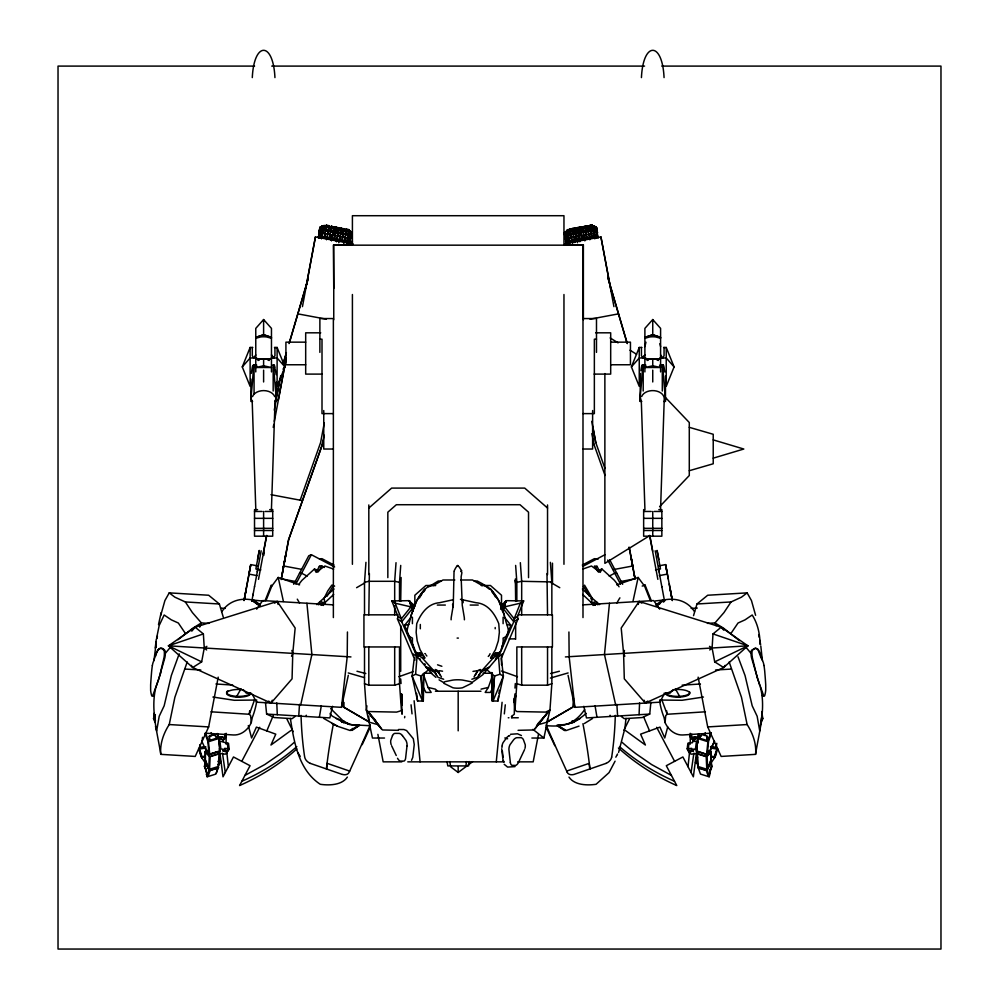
<?xml version="1.0" encoding="UTF-8"?>
<svg xmlns="http://www.w3.org/2000/svg" width="999" height="999" viewBox="0 0 999 999"><rect width="100%" height="100%" fill="white"/><g stroke="black" fill="none" stroke-linecap="round" stroke-linejoin="round"><path stroke-width="1.5" d="M155.632 688.323C150.587 710.002 157.43 732.854 160.789 754.357L195.217 756.43L208.666 726.922L218.219 677.16M236.326 697.077L241.034 688.761L241.034 689.522A12.088 3.859 0.1 0 0 226.661 692.881A12.088 3.859 0.1 0 0 238.424 697.152A12.088 3.859 0.1 0 0 250.749 693.056M412.412 623.676L412.412 617.245M420.317 628.783L420.317 624.462M515.659 601.373L515.359 578.97M348.614 233.304L349.175 231.431L349.987 232.33L349.001 231.631L349.325 230.432L350 232.205C347.789 229.733 351.286 232.742 349.325 230.432M226.111 744.168L226.149 733.303M207.979 750.586L205.145 751.473L205.095 759.402L207.929 767.931M347.44 631.992L347.215 656.705L341.496 707.342L256.493 702.172L252.26 694.23M348.639 232.692L349.151 229.782L349.95 232.268L350.125 231.131M570.067 233.279L570.754 233.229M597.165 232.168L596.216 228.571L596.116 229.42M319.73 228.284L320.529 226.673M423.938 674.3L423.276 701.023L417.594 701.023L412.112 676.011L414.223 658.391L397.44 618.905L398.014 616.545L391.833 600.948L408.928 600.661L414.048 607.966M319.593 233.429L319.792 230.906L319.006 233.754L318.943 232.68L320.117 229.196L319.93 231.593M271.416 509.952L275.075 400.287M318.743 238.099L319.131 234.653L318.281 237.737M660.539 509.952L664.26 398.738A11.513 8.142 0 0 0 654.245 390.671A11.513 8.142 0 0 0 641.62 396.628M709.14 765.421L711.251 762.212L711.937 766.52L710.252 770.167L709.153 777.097M251.798 600.923L251.835 599.862C240.272 597.664 228.471 601.198 221.878 611.625M263.524 601.148L253.671 600.112L253.634 601.098L260.19 605.744M320.417 228.559L319.68 229.695L320.579 227.16M320.617 227.66L320.642 226.835L319.73 229.683L320.479 226.885M639.06 714.722L639.585 702.921M251.298 373.389L252.235 367.557A6.456 0.837 -82.5 0 1 252.772 365.509L253.396 365.359A9.503 1.224 -82.5 0 1 253.434 366.571L253.409 367.357A92.158 11.863 -82.5 0 1 252.472 381.968L250.886 399.15M319.293 232.13L319.505 229.67M640.834 370.779L641.358 367.557A6.456 0.837 -82.5 0 1 641.895 365.509L642.345 364.747L642.519 365.359A9.503 1.224 -82.5 0 1 642.569 366.571L642.532 367.357A91.496 11.776 -82.5 0 1 641.82 378.921L640.022 399.15M209.578 769.242L210.165 756.705L218.968 753.945L218.369 766.483L209.253 769.33L208.579 768.131M219.031 757.979L218.656 765.746L217.919 764.422M322.103 228.808L320.729 229.083L320.979 227.335L322.053 226.96L321.99 228.022L322.452 226.86L323.514 226.86L320.966 227.51L322.252 226.436M350.075 231.706L349.313 230.519L350.05 231.756M320.142 228.571L319.855 230.082M707.042 736.238L706.817 740.459L706.842 736.026L701.885 734.477L699.337 738.111L701.885 734.477M156.543 638.423L159.203 625.449L164.161 614.997L171.316 619.842L178.346 623.026L185.452 633.516M349.613 234.128C350.062 237.088 347.215 235.789 348.763 233.666C350.899 235.739 348.651 237.475 347.727 238.212M711.176 733.166L682.866 734.977C674.987 735.389 668.081 729.507 665.072 722.564L665.734 715.584L667.182 714.26L705.431 711.8M760.064 644.455C760.014 634.19 757.779 623.763 752.197 614.997L745.054 619.842L738.011 623.026L730.906 633.516M306.206 716.483L306.293 715.222M320.966 227.51L323.589 225.624L322.465 226.361M298.751 716.033L299.5 704.295M566.758 234.128L567.007 235.826L568.031 235.339L567.594 233.666L566.758 234.128L567.007 235.826M693.88 753.146L691.083 772.539M696.428 752.971L693.356 776.822L682.879 756.967L666.308 765.709L676.773 785.564C655.531 776.161 635.614 763.598 618.406 747.964M723.738 630.169L721.191 627.21L712.999 633.915L712.1 648.001L714.697 661.862L723.651 667.519L747.889 645.816L721.191 627.21L639.135 601.448L621.203 628.034L623.588 653.383L624.3 678.833L645.329 703.059L723.651 667.519L725.099 665.359M698.139 677.16L707.692 726.922L721.141 756.43L755.569 754.357C756.593 743.843 752.784 733.291 747.127 724.55L741.47 697.24L729.158 661.962M348.589 240.047L348.151 242.42L347.078 242.183C347.315 235.976 347.852 244.905 347.003 242.657M319.767 228.047L319.63 229.008M597.115 237.05L596.066 236.713C599.25 236.713 594.605 238.349 597.19 237.487M594.755 237.425L594.417 234.902L595.329 234.802L595.841 237.25L594.755 237.425L595.866 237.662M249.738 710.689L249.176 714.26L250.624 715.584L251.286 722.564C248.289 729.507 241.371 735.389 233.491 734.977L205.182 733.166M342.944 699.512L343.481 707.067L369.393 722.127L343.706 707.067L344.031 702.534M364.51 614.835L364.51 582.33L365.946 562.337M369.38 573.551L368.818 614.835M396.029 562.687L394.68 581.306L394.68 602.647M399.513 600.899L399.513 582.33L400.724 565.422M401.111 577.497L400.699 601.373M514.223 698.688L514.947 710.089L516.982 711.55L545.604 712.1L549.949 710.089L551.848 683.691L551.848 646.952M514.985 688.074L515.322 683.528M514.947 710.089L516.845 683.691L516.845 646.952L552.422 646.952L552.422 614.835L518.331 614.835M536.55 725.187L547.24 722.127L547.452 719.193M572.877 707.067L546.965 722.127L572.877 707.067L573.526 698.001M153.996 660.501L156.331 641.608M322.402 233.479L322.689 230.732C321.528 233.316 324.65 224.101 323.876 225.824L349.038 230.532C347.54 230.519 335.901 226.561 344.006 229.595M156.069 647.315L156.294 644.455M429.558 668.955L421.016 676.011L422.465 701.023L412.112 676.011L415.596 674.275L417.033 656.655L401.735 621.803L401.348 618.793L395.167 603.196L391.833 600.948M689.635 751.398L688.011 766.683M323.289 228.571L323.564 225.899L322.59 225.986M155.257 714.76L155.27 721.615M275.125 368.181L275 367.557A6.456 0.837 82.5 0 0 274.463 365.509L274.026 364.747L273.838 365.359A9.503 1.224 82.5 0 0 273.801 366.571L273.826 367.357A91.496 11.776 82.5 0 0 274.538 378.921L276.348 399.15M594.992 230.794L596.016 231.019L594.992 230.794C597.015 235.789 590.734 225.25 595.716 229.358L596.428 233.491M664.859 372.078L664.123 367.557A6.456 0.837 82.5 0 0 663.586 365.509L663.149 364.747L662.961 365.359A9.503 1.224 82.5 0 0 662.924 366.571L662.961 367.357A92.158 11.863 82.5 0 0 663.898 381.968L665.471 399.15M323.064 229.845C323.014 227.248 323.376 231.78 321.728 230.657L322.09 228.983L321.728 230.657M326.636 768.868L327.035 764.51M322.178 226.149L320.916 227.472L321.091 226.636M496.278 761.85L502.085 702.285M609.465 603.259L604.47 654.545L615.646 704.857M621.366 716.558L624.25 718.643L642.232 717.544L649.737 714.073L650.898 702.222M514.098 702.497L514.96 693.88M706.655 754.083L707.891 741.72L697.777 738.548L696.54 750.898L707.779 754.62L711.213 751.473L711.263 759.402L708.428 767.931M202.085 741.458L202.522 737.312M594.667 230.02L595.829 230.17L595.716 229.358L594.667 229.021L594.842 230.669L595.966 230.744M595.829 226.673L596.628 229.683L595.829 226.673L596.553 229.033M625.986 718.393L624.924 728.234L618.593 752.422M504.32 713.885L505.294 704.819M593.493 230.582L594.642 230.657C596.303 233.841 593.556 231.044 593.955 233.479M320.267 231.656L319.93 233.491L320.642 229.258L323.139 229.046M378.471 724.812L369.118 722.127L366.408 710.089L366.895 705.806M407.005 745.878L405.606 758.253A5.757 3.496 73.5 0 1 404.008 761.076L400.187 761.113A5.757 3.496 73.5 0 1 397.54 758.278M319.405 229.683L318.793 233.129M567.045 236.126L568.081 235.652L567.045 236.126L567.37 237.899L567.07 235.926M596.853 229.67L597.352 233.754M155.245 648.014L156.256 639.385M319.168 237.487C321.765 238.349 317.108 236.713 320.292 236.713L320.654 234.765L319.643 234.765L319.081 238.162M351.448 237.225L351.211 235.102L351.748 235.702C351.998 238.524 350.299 235.439 351.561 236.8M404.782 716.42L404.607 717.769M693.731 738.423L693.406 741.021L693.056 739.297L691.97 739.297L690.371 736.962L690.721 734.165M692.931 740.334L696.678 738.161L692.994 739.822L691.395 737.499L691.808 734.178M696.615 738.661L694.48 736.875L691.395 737.499M698.351 734.065L698.026 736.65L694.417 737.374M348.876 230.007L348.763 230.569M687.187 748.8L687.886 743.219L692.382 742.744L692.519 741.67L696.465 741.083L695.479 748.938L691.533 749.537L691.683 748.338L687.187 748.8L688.124 751.086L693.556 749.625L693.406 750.823L689.11 752.322L691.133 754.195L698.001 753.159M689.01 743.256L688.311 748.85L689.11 752.322M689.385 752.996L689.71 750.374M346.391 229.995L346.915 229.308L346.678 230.045M351.998 243.956L352.347 241.258M323.713 228.022L326.323 227.922M328.771 228.958L328.409 228.309M333.579 229.87L348.601 231.78M341.233 232.28L341.346 228.484L341.621 229.108M346.366 232.392L346.116 232.967L346.366 232.392A1.786 0.649 10.6 0 1 346.303 232.804C345.629 235.389 345.317 231.98 346.291 233.279M327.048 763.486L327.073 763.311A276.061 55.469 -71 0 1 333.416 723.701M333.741 227.672C338.524 229.52 335.464 225.687 334.041 227.21M346.491 229.995L346.441 229.246M350.449 231.431L350.112 232.442C353.284 234.29 348.364 229.658 351.149 233.042L350.811 234.703M491.533 672.814L492.232 701.023L497.914 701.023L498.538 696.403M498.951 693.318L499.363 690.247M329.732 236.738L329.957 236.501A1.636 0.949 10.9 0 0 330.132 235.689L329.67 235.652A1.786 1.024 11.4 0 0 329.558 236.288C330.756 239.335 325.662 235.152 326.598 239.423M334.578 237.6L334.827 237.325A1.636 0.949 10.9 0 0 334.952 236.588L334.49 236.551A1.786 1.024 11.4 0 0 334.378 237.188C335.564 240.21 330.482 236.076 331.443 240.334M340.896 231.98L340.834 231.331L340.559 232.255M341.296 231.443A1.786 0.649 10.6 0 1 341.246 231.868L341.183 231.493M465.896 765.921L466.483 761.563M344.518 239.273A1.598 0.949 11.1 0 1 344.705 239.023L345.254 238.561A1.786 1.024 10 0 1 345.13 239.198L344.593 240.722L347.103 241.196L321.94 236.488L321.566 238.486M326.523 226.273L326.511 225.549L326.261 226.224M328.796 225.949L328.933 226.773L333.966 227.71M331.443 227.248L331.568 226.498L331.593 227.223M336.263 228.147L338.761 228.471M343.394 231.693C345.754 229.845 340.634 228.471 341.571 228.496C335.377 227.273 340.047 228.159 343.968 229.445M341.396 228.259L344.106 228.846M584.702 240.372L583.391 232.055L588.236 231.256M589.76 239.423L588.448 231.106L593.294 230.307L594.792 238.486M596.528 227.585L596.465 228.621L595.766 227.772M711.126 746.428L711.001 747.277L716.033 747.577L716.832 743.318M320.654 229.358L320.542 230.17L321.69 230.02M338.686 227.747L326.411 225.961L326.785 225.262L329.32 225.737M320.866 228.284L321.054 226.985L323.476 226.186M339.648 238.062L340.197 237.612A1.786 1.024 10 0 1 340.072 238.249L339.648 238.062A1.598 0.949 11.1 0 0 339.498 238.262M594.255 228.808L595.629 229.083L595.304 226.985L594.243 226.436L595.354 226.985L592.807 226.723C595.891 227.185 591.258 224.55 592.894 227.984L592.157 225.087L587.35 226.273M592.132 225.05L592.894 227.984M584.527 585.139L592.22 598.226L591.558 602.772L593.119 605.456M155.12 722.514L153.584 718.656L154.395 712.986M350.374 243.132L349.737 243.232L350.224 240.497L350.374 243.132L350.824 240.834L349.987 241.171M596.628 229.683L596.603 227.984C595.429 227.297 595.254 225.612 596.615 228.346C595.779 226.736 596.053 226.298 595.966 229.021M597.677 235.514C599.338 238.811 596.465 236.938 597.127 235.414L598.151 238.112M321.004 227.148L322.165 226.336L320.991 227.397M352.073 233.853L351.636 232.63L351.173 234.315L351.71 232.867C352.622 236.251 351.373 230.294 351.149 234.765L351.511 235.627M320.017 229.97L319.193 230.769M345.254 238.561L344.792 238.424A1.636 0.949 10.5 0 0 344.667 239.161L344.842 239.535M322.602 234.116L322.877 232.605M327.66 235.065L327.385 233.991M332.48 235.964L332.754 234.44M351.636 234.902L352.11 233.616M349.8 234.453L350.849 234.902C351.735 237.712 348.127 235.477 350.549 236.613L350.012 239.123M640.421 373.389L640.022 401.423L641.733 401.423M611.675 757.142L611.925 755.519A283.067 120.867 74.5 0 0 615.309 715.371M336.126 228.072L336.613 227.372L335.751 229.695M207.205 777.097L206.106 770.167L204.433 766.52L205.12 762.212L208.067 766.633M323.551 226.723L322.365 227.035L322.565 226.224M160.789 754.357C159.778 743.843 163.574 733.291 169.231 724.55L174.887 697.24L187.213 661.962M326.061 229.27L325.662 228.971A1.786 0.649 10.7 0 1 325.749 228.546C326.723 226.361 327.485 224.787 323.876 225.824M331.168 230.282L330.569 230.607L330.706 229.895A1.786 0.649 10.7 0 1 330.806 229.483L331.268 229.52M336.101 230.457L335.389 231.506L335.527 230.794A1.786 0.649 10.7 0 1 335.627 230.382L336.026 231.281M350.174 232.33C353.471 233.828 347.914 229.458 351.211 232.63L351.111 233.129M348.776 240.097L349.85 240.409C351.286 243.232 347.003 243.069 349.35 243.194M320.529 228.209L320.542 227.472M322.202 227.984L322.452 226.86M320.841 228.259L323.364 227.76L323.426 226.611M350.087 231.368L349.95 232.268L349.275 230.619L349.013 231.281M319.355 717.294L321.341 705.631M261.164 550.774L257.28 571.84M323.963 226.598L338.536 228.734L338.286 230.157M329.021 227.547L331.193 227.36L331.006 229.72M333.841 228.446L336.001 228.259L335.826 230.569M301.536 569.33L283.654 565.996L282.255 573.713M343.644 230.282L341.67 229.32L341.833 228.571M348.701 231.219L346.466 230.407L345.841 233.866M324.675 235.789L324.488 235.339A1.786 1.024 11.4 0 1 324.625 234.703L325.1 234.74A1.636 0.949 10.9 0 1 324.95 235.464L324.463 236.963L321.94 236.488M348.801 230.644L347.952 236.476L348.763 233.666M351.698 233.167L352.06 234.078C351.386 236.426 351.835 230.931 351.149 234.765M350.324 232.255L350.012 233.267L350.324 232.255L351.136 233.154M593.906 226.86L592.807 225.811L594.168 227.984L593.906 226.86L592.844 226.86M321.104 232.268L321.366 230.794L320.329 230.956L321.466 230.969L321.141 232.73L320.08 232.38M321.69 229.021L321.341 232.73L322.427 232.255M328.496 229.196L328.721 227.847M333.316 230.095L333.554 228.746M333.529 230.132L333.766 228.783M338.586 229.695L338.099 232.417L333.067 231.481M338.761 229.72C336.538 232.13 340.821 234.028 341.246 231.868L341.109 232.58L343.306 233.391L345.791 233.554L345.829 232.779M343.943 231.219L343.793 230.657M349.987 232.018L349.837 233.154L349.175 231.431M351.124 237.837L351.361 235.04M595.367 227.397L592.769 225.624L592.769 226.761L595.392 227.51L594.18 226.149L595.279 226.636L595.629 229.083M319.193 231.493L320.117 229.196M319.255 231.206L320.229 229.308L319.493 229.882M328.109 231.244C321.416 226.736 323.501 236.9 320.492 237.662M323.064 231.606L323.301 230.245M325.824 230.719L324.85 233.529M325.949 229.258L325.949 228.771M327.909 231.106L327.934 233.541M328.122 232.555L328.359 231.194L337.787 232.954L337.687 234.703M322.789 231.78C322.028 226.286 328.646 232.779 328.471 229.196M330.881 231.668L329.907 234.478M332.929 233.454L333.179 232.093M335.464 232.63L334.74 236.601M335.689 232.567L334.727 235.377M337.787 232.954L337.262 235.826M337.862 234.74L338.386 233.067L348.039 234.877L347.103 241.196M338.386 233.067L337.862 235.939M340.472 233.454L340.384 236.426M340.859 231.318L341.034 232.005M343.444 234.016L342.282 237.799M345.529 234.403L344.98 238.611M347.789 236.226L348.039 234.877M350.549 236.388L349.538 235.901L349.962 234.303M469.343 761.563L468.556 765.921L447.802 765.921L447.015 761.563M321.616 237.425L320.517 237.25L320.954 234.877M324.85 234.852L325.299 232.38M327.372 235.227L326.998 237.437L324.463 236.963M329.907 235.789L330.357 233.329M331.818 238.336L332.217 236.139M331.656 240.372L332.43 236.176M336.476 241.271L337.25 237.075M336.651 241.308L337.425 237.113M344.593 240.722L339.535 239.785L339.61 238.262A1.636 0.949 10.5 0 1 339.747 237.487M339.922 237.662L340.372 235.202M351.061 236.751L351.473 237.362C350.387 241.995 351.411 233.229 350.349 239.186M244.031 600.599L250.774 564.61L257.505 565.859M353.184 243.981L315.422 236.925L302.447 306.618M338.773 242.769L339.148 240.697L342.12 241.246M343.818 243.706C342.37 240.759 348.201 241.146 346.678 243.494M348.326 235.339L349.363 235.826L348.439 235.539L347.939 237.487L350.199 238.374M349.4 242.682L348.339 242.457L348.913 240.047M349.163 237.974L349.65 236.089M156.905 638.748L157.417 635.951M280.731 375.562L276.248 399.513L278.359 399.912L283.679 371.466M284.802 365.472L286.189 357.992M315.422 236.925L305.706 288.561M254.508 586.788L257.767 569.33M331.593 227.46L331.83 226.211L331.131 228.996L328.621 228.521L329.121 226.973M281.206 579.557L285.652 555.344L283.379 567.132M575.124 232.28C576.373 234.278 574.712 225.424 574.949 230.757M191.271 665.359L192.707 667.519L201.661 661.862L204.258 648.001L203.371 633.915L195.167 627.21L168.481 645.816L192.707 667.519L271.041 703.059L292.058 678.833L292.769 653.383L295.155 628.034L277.223 601.448L195.167 627.21L191.771 631.156M274.263 410.127L275.974 401.024M276.81 395.654L279.633 380.582M279.72 391.82L280.282 388.811M273.227 427.41L273.801 424.375M274.363 421.353L286.263 357.854M244.131 600.137L250.774 564.61L248.913 574.35M246.316 588.698L244.293 599.425M252.847 595.654L254.545 586.538M251.823 601.098L253.147 594.018M263.049 554.258L266.496 535.864M258.504 579.333L266.733 535.414M263.748 555.481L264.31 552.472M326.186 225.749L326.273 225.949M325.599 229.233L325.799 229.308M330.856 230.107L331.306 229.57L330.632 230.195M336.101 227.51L335.964 228.272L336.188 227.647M336.588 227.597L336.201 228.484M345.766 233.541L345.816 232.742M346.753 229.62L346.466 231.706M283.304 567.569L288.474 539.972L322.465 444.243L324.163 435.139M281.331 578.896L288.711 539.522L322.465 444.243M324.3 422.852L320.592 442.582L300.175 500.199M322.215 444.692L323.064 440.172M321.516 238.786L321.765 237.45L324.5 237.949M326.548 239.723L326.823 238.399L329.558 238.898M329.707 235.639L330.02 236.263M331.381 240.634L331.643 239.298L334.365 239.797M331.606 240.672L331.643 239.285M334.515 236.538L334.902 236.588M336.413 241.571L336.463 240.197M336.588 241.608L337.063 240.309M340.197 237.612L339.747 238.611M347.927 236.676L348.239 235.015L323.077 230.307M257.53 559.44L259.278 550.412L255.881 568.98L260.826 569.905M538.473 734.365L533.191 761.85L517.682 761.85M320.005 230.644L320.254 229.42L319.493 230.632M569.03 238.749L568.743 237.225M574.687 242.245L573.801 236.276M594.33 226.873L592.819 226.511M348.851 231.256L349.013 230.394M160.764 615.322L164.91 600.549L169.231 592.869L208.666 595.242L219.38 603.995L223.252 617.095M320.467 227.023L319.655 228.534M716.221 751.972L715.321 756.355L717.744 748.663M322.09 227.21L322.14 226.298L321.041 226.835L323.676 225.924M710.589 763.661L714.61 757.766L715.172 755.069M435.676 585.564L429.845 585.564C418.544 592.432 413.536 606.53 410.214 618.781C409.215 625.799 402.684 634.015 412.412 638.124L412.412 643.568L416.895 654.944M347.34 238.749L347.615 237.225M695.566 762.599L696.703 757.167L697.602 757.042L696.465 762.487L695.566 762.599L697.851 764.297M341.496 707.342L348.301 675.312M531.855 738.036L543.906 738.036L547.44 721.39M351.935 730.481L352.385 728.421M590.809 229.27L590.696 228.971A1.786 0.649 -10.7 0 0 590.609 228.546L590.484 229.333L590.571 228.559M341.383 228.559L341.421 230.757M346.441 229.508L346.466 230.407L348.976 230.881M632.966 601.435L638.149 577.459L644.63 586.201L645.079 585.102L642.207 586.088M158.504 624.6L161.126 612.662M497.914 701.023L503.396 676.011L501.286 658.391L518.069 618.905L517.494 616.545L523.676 600.948L506.58 600.661L500.599 609.228M352.01 234.016L351.636 232.63L351.898 234.565M300.711 704.857L311.888 654.545L306.905 603.259M594.055 227.098L592.769 225.624M332.517 706.305L329.895 717.931L266.621 714.073L265.459 702.222M547.24 722.127L549.949 710.089L537.587 724.025M351.298 232.28L351.024 233.466L350.037 232.667M667.719 726.972L664.76 737.986L659.952 727.122L640.596 734.165L645.404 745.029L625.536 730.581M580.294 229.221C578.109 226.461 586.076 226.686 580.019 227.672C580.369 228.272 579.77 227.198 580.357 227.972M590.109 225.699L590.272 226.423L590.084 225.449L592.419 225.262L571.965 228.559L572.402 229.445M755.569 754.357C758.903 732.467 766.208 709.103 760.389 687.112M160.402 672.914L163.848 658.341A4.958 0.999 -85.8 0 0 164.385 653.309A4.958 0.974 -85.1 0 0 163.848 650.162C156.843 643.094 155.02 658.94 153.147 662.262A24.875 2.485 -86.5 0 0 152.36 665.496M350.612 235.789L350.849 234.902M349.887 232.355L349.151 230.682L351.223 232.517L351.024 233.341L350.062 232.505M349.001 229.595L344.118 228.846M568.406 236.476L567.494 230.007M581.868 236.551L582.067 237.899L581.992 237.213A1.786 1.024 -11.4 0 0 581.868 236.551L581.555 234.84M349.65 241.109L349.825 240.384L347.527 239.76L347.315 240.459M571.715 239.161C572.777 241.696 567.544 239.485 569.63 243.194M326.748 225.374L326.423 226.249L326.71 225.549M331.468 227.185L331.805 226.311M330.769 230.12L330.819 229.495M346.004 233.117L348.364 234.34L323.201 229.633M644.892 346.578L645.966 342.22M331.293 227.497L331.656 226.736M581.755 238.024L582.005 237.188M569.043 240.459C569.205 251.336 563.748 233.941 568.019 242.457L566.957 242.682M594.18 226.149L594.268 227.21L595.392 227.51M160.702 672.926L155.981 687.112M582.804 228.746L582.929 229.42L567.757 231.78M575.112 231.868A1.786 0.649 -10.6 0 1 575.062 231.443L575.249 232.58L573.064 233.391L572.814 230.844M411.101 615.496L416.895 600.461L424.687 589.148M324.138 225.374L324.063 226.024M502.31 611.038L504.907 602.921L506.58 600.661L502.772 604.133L501.148 607.954M497.44 656.343C501.273 651.211 503.683 644.592 503.096 638.124C512.899 634.003 506.281 625.824 505.294 618.781C501.973 606.53 496.965 592.432 485.676 585.564L481.293 585.564M585.127 226.723L592.482 225.824L567.32 230.532L567.732 232.692M155.632 656.081C156.393 652.047 159.94 644.405 164.673 650.212A4.945 1.161 -83.8 0 1 165.297 653.358A4.945 1.211 -85.2 0 1 164.673 658.378L158.454 679.957L153.147 694.492A24.875 2.847 -88.7 0 1 152.36 696.053A24.825 2.21 89.9 0 1 151.648 695.554L151.186 693.781A34.89 2.622 -89 0 1 150.637 690.346L150.637 684.864A34.89 2.335 -87.8 0 1 151.186 676.885L151.648 671.266A24.825 1.598 -86.5 0 1 152.36 665.509M352.11 233.579L352.06 234.078M564.248 233.616L564.56 232.517L564.997 233.404M564.348 233.966L564.735 232.63L564.934 233.541M179.208 653.833L171.316 675.561L164.161 705.818L159.203 716.258L156.643 730.956L155.482 726.36M283.329 363.062L286.401 352.585M289.023 343.594L307.692 280.22M289.36 342.957L308.042 279.183M503.571 608.578L505.719 601.248L504.62 606.868L503.296 608.703L513.773 621.803L498.489 656.655L499.912 674.275L503.396 676.011L493.044 701.023L494.505 676.011L487.012 669.929M283.266 363.636L286.276 353.359M575.486 231.98L575.124 231.468M503.608 608.366L505.719 601.248L502.659 609.515M693.543 615.646L696.977 603.995L707.692 595.242L747.127 592.869L751.46 600.549L755.594 615.322M581.967 237.312L582.092 237.874A1.711 1.011 -11.2 0 0 581.955 237.113L581.643 236.688M624.487 650.424L623.588 653.383L624.837 656.218M638.249 604.42L639.135 601.448L641.745 603.109M503.521 608.516L505.719 601.248L502.709 609.715M580.481 231.069L580.968 231.506L580.819 230.806A1.786 0.649 -10.7 0 0 580.731 230.382L580.606 231.181L580.569 229.395M474.026 676.922L477.534 670.729L480.307 669.48M592.719 226.074L593.906 226.673L593.768 225.986M503.296 608.703L505.719 601.248L503.421 608.216M709.665 773.026L711.4 768.169L711.088 766.258M571.765 240.722L579.058 238.961L579.72 241.308M584.328 238.374L594.417 236.488L569.255 241.196L568.131 235.015L578.209 233.129M594.243 226.436L594.205 227.098M592.919 228.247L592.544 226.174L567.382 230.881C570.704 231.006 569.517 228.109 569.992 229.995M574.987 228.559L574.762 229.096M216.321 773.189L217.957 768.343M667.045 714.372L666.633 710.689M595.804 227.397L596.728 229.008L596.603 227.984M698.626 734.977L696.39 750.037L697.027 748.713M699.362 733.691L698.051 737.687L708.054 740.833L710.751 732.916L708.054 740.833M705.269 732.617L704.557 735.451M711.263 733.478L708.566 741.37L707.342 753.546L710.364 749.787L714.273 741.458M496.403 656.942L496.153 657.941L496.778 657.554M319.767 228.272L320.429 227.322M564.847 235.627L565.209 234.765C563.823 233.054 564.972 231.468 565.084 234.028M564.248 233.579L564.747 232.742M351.673 235.901L351.211 235.102L351.348 236.526L351.748 235.702M491.783 689.76L490.397 692.432L485.164 692.432L488.349 687.437L492.207 676.498M708.291 766.633L706.93 770.479L697.639 767.544M708.328 766.982L707.205 770.154L709.29 776.36L710.039 770.217L711.663 766.695L711.063 762.974L709.165 765.796M342.495 774.487L342.507 774.487A7.642 5.082 29.6 0 0 349.038 772.427L349.687 771.091A283.229 10.939 -67.8 0 0 370.317 724.949M501.448 648.726L502.41 646.103M254.595 699.662L249.313 714.372M576.51 238.536L576.76 238.212A1.636 0.949 -10.5 0 0 576.61 237.487L576.161 237.612A1.786 1.024 -10 0 0 576.286 238.249L576.598 239.011L576.723 238.062A1.598 0.949 -11.1 0 1 576.86 238.262M251.286 722.564L252.297 717.507A86.226 80.182 31.9 0 0 256.706 701.373M579.895 241.271C577.722 238.099 585.789 236.601 584.927 240.334M582.592 228.783C582.579 235.489 592.807 225.399 593.568 231.78M564.285 233.853L564.585 232.605L564.76 233.354M569.905 229.208L572.477 228.759M574.999 228.296L574.837 229.071L577.41 228.646M596.69 229.695L595.779 227.16M567.519 231.256C565.659 228.259 572.939 230.719 574.85 228.846M523.676 600.948L520.354 603.196L514.16 618.793L513.773 621.803L518.069 618.905M199.7 627.16L201.386 622.926L192.395 612.574L185.339 601.947L174.887 597.177L169.231 592.869M265.01 600.874L271.291 585.102L271.728 586.201L278.209 577.459L299.6 584.827M266.021 600.586L271.728 586.213M760.726 723.813L762.786 718.656L761.75 711.575M250.125 347.465L250.125 386.351L242.282 366.908L250.125 347.465L252.759 347.465M639.248 347.465L639.248 386.351L631.405 366.908L639.248 347.465L641.882 347.465M666.233 347.465L674.088 366.908L666.233 386.351L666.233 347.465L663.611 347.465M569.73 229.745L570.192 233.529L570.591 232.68L570.679 233.466L573.039 233.404M370.254 727.16L362.175 744.68M640.022 400.861L640.846 398.813M218.369 753.159L225.225 754.195L226.973 752.996L228.047 748.85L227.347 743.256L219.892 741.083L220.879 748.938L224.837 749.537L224.688 748.338L229.171 748.8L228.471 743.219L227.347 743.256M229.171 748.8L228.234 751.086L222.802 749.625L222.952 750.823L227.26 752.322M273.289 715.459L266.808 730.906M392.507 735.589L390.746 740.409A6.419 3.896 73.5 0 0 391.183 744.68M585.227 230.232L585.564 229.483A1.786 0.649 -10.7 0 1 585.651 229.895L585.789 230.282M697.727 741.608L698.039 742.944M569.892 231.706L569.942 229.47L567.395 229.683M592.931 226.611L593.069 228.571L592.894 227.61L585.227 228.996L584.989 226.96M502.16 646.028L510.926 625.349L504.195 616.957M564.772 233.791L564.51 235.04L564.66 233.167M586.85 237.912L586.813 236.288A1.786 1.024 -11.4 0 0 586.688 235.652L586.401 236.201M591.845 236.164L591.87 235.339A1.786 1.024 -11.4 0 0 591.745 234.703L591.57 236.151L591.433 235.514A1.636 0.949 -10.9 0 1 591.283 234.74L591.396 235.327M272.277 700.212L271.041 703.059L268.656 701.086M291.521 656.218L292.769 653.383L291.883 650.424M580.232 227.747L580.157 227.909M343.681 722.951L344.006 722.215L346.441 722.552M435.939 677.384L431.73 673.713L418.169 657.854L416.633 655.406L417.42 653.633L416.595 653.259L420.304 653.371L420.055 655.419L421.89 655.419L421.153 653.708L420.055 653.508M153.584 718.656L155.444 720.803L153.584 718.656L155.394 714.66M585.501 230.245L585.352 229.72M571.84 239.273A1.598 0.949 -11.1 0 0 571.653 239.023L571.266 239.086A1.786 1.024 -10 0 1 571.116 238.561L571.578 238.424A1.636 0.949 -10.5 0 1 571.69 239.161M489.522 654.857L490.047 653.708M577.647 227.647L577.597 228.471M584.989 226.236L584.964 227.173L587.05 225.849M589.984 226.136L590.047 225.287M584.79 227.223C585.002 225.524 583.578 227.984 587.037 225.737M696.99 749.213L696.078 751.148L707.042 754.595L710.351 750.249L714.547 741.333M577.584 228.609L582.617 227.672M582.405 227.71L584.914 227.248M615.084 761.163L609.04 772.627L596.078 784.29C587.549 785.551 574.525 785.376 568.98 777.085M623.9 730.232L629.407 719.143M326.873 596.378L332.904 586.401M576.823 239.785L576.76 238.986M590.072 225.424L589.972 226.298M347.377 777.085C341.845 785.376 328.808 785.551 320.279 784.29C298.589 770.042 293.993 742.057 290.384 718.393M349.538 235.901L350.637 236.051M598.339 572.115L599.5 569.905L601.935 569.043L614.323 580.257A89.71 65.297 -8.8 0 1 619.055 586.813M601.935 569.043L600.199 572.365L591.495 566.008L582.692 569.105M302.485 500.624L270.966 494.68M293.718 584.315L308.766 555.769L311.376 554.707L334.615 566.957M295.904 584.053L311.376 554.707M316.758 571.241L319.355 566.308L321.141 565.684L324.475 567.444M318.731 571.178L321.99 566.133M241.77 761.338L259.715 727.297M615.834 757.192L616.67 755.619M664.098 694.23L659.864 702.172L574.862 707.342L568.056 675.312M616.833 755.294L617.544 753.995M697.851 751.498L696.815 753.371L706.73 756.493L707.779 754.62M697.801 752.085L697.115 753.333L697.702 765.746M349.038 232.168L350.999 233.891M518.069 730.319L533.866 729.957L549.25 710.913M323.251 605.456L324.8 602.772L333.691 594.442M564.997 235.04L564.959 237.525L565.159 235.102M747.127 592.869L741.47 597.177L731.031 601.947L723.975 612.574L714.972 622.926L707.467 623.376M580.119 227.485L580.394 228.272L582.679 228.022M477.023 672.315L477.534 670.729L472.977 671.39M580.094 227.809L579.707 227.11L580.207 228.434M419.455 597.926L421.965 593.856M593.568 230.894L593.893 232.73L596.328 232.73M475.262 675.149L476.685 672.876M495.454 653.433L498.913 653.259L498.089 653.633L498.888 655.406L497.34 657.854L482.729 674.762L472.24 682.354M564.885 237.362L565.446 236.775L565.584 239.698L564.959 237.525M570.429 232.28L570.404 232.929M564.81 236.8L565.209 236.189L564.922 237.225M325.886 227.847L326.311 225.287M581.855 237.575L582.03 238.811M586.638 236.738L586.351 236.426A1.636 0.949 -10.9 0 1 586.226 235.689L586.338 236.263M591.708 235.764L591.908 236.963M471.84 679.245L477.46 677.334L481.88 670.404L481.093 672.202L489.547 667.12L481.655 670.604M478.958 675.361L480.681 672.827M222.952 741.021L224.9 736.975L225.986 736.962L225.649 734.165M224.55 734.178L224.962 737.499L223.364 739.822L219.693 738.161L223.426 740.334M225.986 736.962L224.4 739.297L223.301 739.297M319.593 228.983L320.454 227.747M255.769 354.945L253.646 357.979L252.297 355.644L252.297 347.465M256.656 609.153L262.687 600.561L333.441 604.87M698.975 736.388L698.975 737.687M411.551 760.314L412.787 757.342L414.248 744.53L413.299 738.711L406.581 730.556L403.896 729.532L398.476 729.507M165.297 653.371L170.729 646.852M565.134 238.724L565.297 236.751M565.247 239.148L565.559 238.162M461.138 571.028L461.813 570.904L460.064 568.356A46.066 18.032 0 0 0 459.153 566.933L457.405 565.559L456.356 566.933A46.066 18.032 0 0 0 455.444 568.356L454.07 570.991M534.964 728.933L548.239 711.55M569.905 230.407L569.954 229.433M574.962 229.458L572.165 229.782L572.976 231.693M577.647 228.958L578.071 230.157M582.467 228.059L582.892 229.258M349.288 230.707L351.211 232.63M413.349 646.028L404.583 625.349L411.313 616.957M516.321 695.978L514.522 698.214L514.298 714.223L511.575 716.42L511.763 717.769L518.281 717.769M329.52 237.912L332.03 238.374M334.328 238.811L336.85 239.273M337.025 239.31L339.535 239.785M568.281 242.869L569.355 242.657M423.514 591.995L425.062 590.134M581.543 237.138L581.58 237.1A1.598 0.949 -10.2 0 0 581.68 237.937L581.418 236.576A1.636 0.949 -10.9 0 0 581.543 237.312L581.593 237.4M590.159 227.372C589.173 225.324 593.593 227.073 592.232 225.374M336.626 227.21L336.413 228.134M673.101 689.635L670.079 693.131L664.098 693.219M242.282 366.908L250.125 357.992L256.693 357.992M282.992 369.131L284.952 366.908L277.11 347.465L274.475 347.465M631.405 366.908L639.248 357.992L645.829 357.992M271.466 371.915L271.466 328.384L263.611 319.543L255.769 328.384L255.769 371.915M660.589 371.915L660.589 328.384L652.747 319.543L644.892 328.384L644.892 371.915M498.913 653.259L493.231 657.941L490.571 657.941L495.467 649.662L498.339 640.821L499.375 632.255L498.788 623.726C494.83 613.798 487.812 603.546 476.048 602.722L460.439 599.325M328.246 230.582L333.279 231.518M587.949 228.309L587.599 228.958M418.781 653.87L419.518 653.259C430.369 661.026 420.679 658.691 416.595 653.259M334.128 226.748L336.139 227.347M331.331 226.885L331.805 226.473L331.293 227.173M565.234 233.154C565.721 231.581 566.758 231.231 565.147 232.63L565.559 234.703M565.933 231.631L565.209 232.842M566.296 231.706C567.519 231.356 567.32 228.983 566.358 232.205L567.357 231.631L567.032 230.432M565.072 232.28L565.334 233.341L566.146 231.918M493.231 657.941L481.88 670.604L478.571 670.604M659.602 506.693L689.285 475.524L689.285 422.515L664.897 396.928M488.249 656.455L489.323 655.332M209.315 736.238L214.473 734.477L217.095 738.036L214.273 734.677L209.315 736.238L209.54 740.459L209.515 736.026M211.8 735.451L211.101 732.617M319.68 228.596L320.329 227.947M454.033 571.778L453.271 605.282L451.248 617.382A48.451 28.222 0 0 0 451.123 619.805M584.64 709.627C574.537 723.975 564.023 727.135 546.903 725.699M585.426 228.796L584.627 226.773M590.471 227.847L589.672 225.774M565.422 233.966L565.147 232.63C570.891 227.71 563.448 234.003 567.345 231.493L567.207 230.682L565.134 232.517M410.564 606.243L412.749 604.133L408.928 600.661L410.614 602.921L412.624 610.177M496.74 653.87L495.991 653.259L490.571 657.941M326.386 226.298L328.908 226.761M316.745 604.595L333.978 589.023M595.604 234.865L596.715 234.765L597.065 236.676M551.848 683.691L547.539 685.189L521.678 685.189L516.845 683.691M565.334 233.341L566.296 232.505M177.934 639.747L192.77 628.209L201.386 622.926L208.891 623.376M368.818 508.054L391.633 488.099L524.725 488.099L547.539 508.054M296.828 746.628C280.469 760.963 261.701 772.452 241.845 781.268M296.828 748.95C279.92 764.16 260.364 776.348 239.585 785.564L250.05 765.709L233.479 756.967L223.014 776.822L219.93 752.971M557.942 724.774C569.905 725.374 577.447 720.803 586.226 713.373M594.417 234.902L596.69 234.753L596.79 235.489M342.045 722.389C345.666 720.866 329.57 716.932 330.145 713.373M647.714 701.086L645.329 703.059L644.08 700.212M709.715 649.962L712.1 648.001L709.49 646.341M322.477 604.67L324.8 602.772L324.151 598.226L327.822 590.846L331.83 585.139L334.64 586.126M566.421 232.268L567.245 230.931M565.347 233.466L566.321 232.667M565.284 233.604L566.346 233.267L566.033 232.255M318.019 572.115L316.87 569.905L314.435 569.043L302.035 580.257A89.71 65.297 8.8 0 0 298.763 584.565M566.133 240.497L565.534 240.834C566.296 246.928 566.47 240.06 566.371 241.171M290.821 730.581L270.954 745.029L275.774 734.165L256.406 727.122L251.598 737.986L248.314 725.549M450.699 766.845L458.179 772.464L472.689 761.625M218.506 764.297L220.791 762.599L219.655 757.167M567.082 230.707L566.346 231.768L566.233 231.131M578.384 233.092L583.416 232.155M294.992 716.558L292.108 718.643L274.126 717.544L266.621 714.073M566.371 232.33L567.195 231.431L567.744 233.304M341.895 722.314C345.179 720.679 353.234 727.484 358.416 724.774M331.306 226.448L334.066 227.085M656.118 604.757L662.687 600.112L663.686 602.147M656.168 605.744L664.522 599.862C676.086 597.664 687.899 601.198 694.492 611.625M657.03 605.706L660.339 603.359M428.696 586.813L438.261 581.018L441.383 581.018M575.087 720.878L571.99 721.228M321.129 605.294L324.8 602.772L319.755 601.76M222.952 750.823L224.837 749.537M398.039 614.835L363.936 614.835L363.936 646.952L399.513 646.952L399.513 683.691L394.68 685.189L368.818 685.189L364.51 683.691L364.51 646.952M352.347 730.207L358.803 725.848M517.494 616.545L514.16 618.793L504.62 606.868L520.354 603.196M498.489 656.655L502.559 653.908M565.809 236.388L565.509 234.902L566.408 234.303L566.82 235.901C564.447 236.313 566.62 240.222 568.419 237.487L568.631 238.212M592.532 718.493L584.365 723.526M205.981 769.205L204.97 768.169L205.27 766.258L204.433 766.52M567.195 231.431L566.52 233.154L566.371 232.018M565.359 233.891L567.32 232.168M206.868 646.341L204.258 648.001L206.643 649.962M274.613 603.109L277.223 601.448L278.109 604.42M649.8 535.589L604.87 563.361L604.87 373.576M565.884 242.695L566.558 242.794L565.996 243.132M572.689 722.951L572.352 722.215L574 721.465L567.469 724.337M364.51 582.33L368.818 581.306L394.68 581.306L399.513 582.33M318.893 233.129L319.618 232.692M565.721 236.051L566.62 235.514L566.408 234.303M338.886 228.996L338.886 230.27M351.573 232.892L351.96 234.365L351.71 232.867M358.666 725.586L350.661 730.306L359.628 725.311M566.72 236.089C564.647 236.201 569.255 237.325 566.071 238.024M219.693 738.161L221.89 736.875L224.962 737.499M219.755 738.661L221.89 736.875M356.593 587.699L364.498 583.091M433.279 585.564L443.007 579.994L454.807 579.994M576.161 237.612L576.398 238.886M458.079 565.584L457.405 565.559M458.391 638.086L457.117 638.086M502.772 604.133L504.907 602.921M565.746 235.789L567.981 234.578L567.757 233.803L565.559 234.99M515.009 766.62L507.567 767.07L504.208 764.297M320.991 604.795L324.8 602.772L318.319 604.745M582.305 565.059L594.405 558.678L598.139 559.09M583.116 566.233L604.982 554.707M597.002 566.308L594.368 566.133L595.491 567.107L597.002 566.308L599.163 570.392M609.228 576.111L614.735 573.214L616.845 573.314M575.424 720.891L580.057 718.593M714.697 661.862L747.889 645.816L712.999 633.915M579.045 726.111L566.108 730.544L564.423 730.481L557.554 725.848M566.97 235.339L567.832 234.94L567.594 233.666M516.845 600.899L516.845 582.33L521.678 581.306L551.161 581.905L551.848 582.33L551.848 614.835M340.996 720.866L336.301 718.593M500.274 651.96L495.991 653.92L495.991 653.259M244.93 775.424L264.785 764.547L280.095 753.97A223.189 223.189 0 0 0 294.181 742.407M255.769 338.274L260.627 336.95A10.764 4.558 0 0 1 266.608 336.95L271.466 338.274M644.892 338.274L649.762 336.95A10.764 4.558 0 0 1 655.731 336.95L660.589 338.274M199.438 747.539L200.3 747.165M322.552 226.124L323.564 225.712M321.004 227.123L322.115 226.436M571.628 722.439L572.589 722.102M567.345 237.4L568.206 237.063L567.932 235.539M606.093 763.373L573.863 774.487A7.642 5.095 -29.5 0 1 567.307 772.427M398.888 676.71L413.399 671.54M590.684 598.763L592.22 598.226L599.625 604.595M200.911 753.721L201.748 757.766L204.37 756.855M616.758 584.827L638.149 577.459M546.041 724.949A283.204 10.939 67.8 0 0 566.67 771.078L589.285 763.311A276.061 55.469 71 0 0 582.941 723.701M255.769 337.412L263.611 334.74L271.466 337.35M566.87 242.32L567.807 241.995L567.444 240.047M644.892 337.412L652.747 334.74L660.589 337.35M201.661 661.862L168.481 645.816L203.371 633.915M510.514 734.29L517.507 733.79L521.441 735.539M255.769 337.35L263.611 334.74L271.466 337.412M644.892 337.35L652.747 334.74L660.589 337.412M326.373 768.943L327.048 763.298L349.687 771.103M588.973 233.991L588.698 235.065M593.481 232.605L593.756 234.116M567.02 243.194L568.094 242.907M499.912 674.275L494.505 676.011L492.232 701.023L491.745 672.502M322.352 227.385L323.564 226.998M205.145 751.473L208.591 754.62L217.083 751.935M218.731 767.544L209.428 770.479L208.529 767.906M206.256 774.55L207.105 774.287M713.224 458.166L743.805 449.026L713.224 439.885M320.866 227.947L321.94 227.635M689.285 470.716L713.224 463.773L713.224 434.278L689.285 427.335M550.412 678.059L568.106 672.939M574.325 722.389L573.813 721.852L574.475 722.314M318.594 234.89L319.255 234.703L318.182 237.113M566.533 240.384L568.843 239.76M579.108 235.826L578.583 232.954M583.716 234.99L584.54 238.336M322.502 226.623L323.489 226.361M550.549 673.526L559.39 671.253M322.34 227.16L323.514 226.86M703.458 697.04L682.03 700.287L659.577 700.037M203.821 756.305L201.985 756.755L199.563 749.038L205.744 748.039M201.286 757.367L204.108 756.668M481.043 689.135L488.349 687.437M257.929 360.464L259.228 360.164M647.052 360.464L648.351 360.164M569.68 243.494C568.169 241.146 573.988 240.759 572.539 243.706M574.25 241.246L577.21 240.697L577.597 242.769M579.907 240.197L579.944 241.571M584.977 240.634L584.727 239.298L581.992 239.797M586.813 238.898L589.772 238.349M452.397 599.912L439.473 602.722C427.697 603.546 420.679 613.798 416.72 623.726L416.146 632.255L417.182 640.821L420.042 649.662L424.937 657.941M569.28 242.183L568.206 242.42L569.068 241.721M263.611 365.809L255.769 367.495L271.466 367.495L263.611 365.809L263.611 359.091L271.466 358.803L255.769 358.866L263.611 358.978M652.747 365.809L644.892 367.495L660.589 367.495L652.747 365.809L652.747 359.091L644.892 358.803L660.589 358.866L652.747 358.978M404.583 625.349L408.828 624.475M596.603 601.76L591.558 602.772L582.667 594.442M322.34 227.547L323.301 227.36M586.45 234.478L585.489 231.668M591.508 233.529L590.534 230.719M587.437 228.109L587.699 226.885L585.177 227.36L585.077 226.598M582.492 226.848L584.59 226.498L585.064 227.497M568.631 237.812L593.793 233.104M569.43 242.158L594.592 237.45L594.842 238.786M564.685 243.706L600.936 236.925L611.226 291.571M589.984 319.193L618.456 313.873L626.997 342.957M613.324 569.617L632.704 565.996L634.815 577.547M658.853 565.859L665.584 564.61L668.319 579.008M655.531 569.905L660.476 568.98L657.08 550.412L658.828 559.44M620.154 581.618L635.052 578.821M659.253 575.624L667.32 574.113L665.584 564.61L672.227 600.137M577.297 227.897L572.002 228.671M320.442 230.407L321.528 230.669L320.404 230.744M572.027 721.315L575.636 720.716M594.78 236.913L595.841 237.25M591.858 237.949L594.592 237.45M579.295 240.309L579.77 241.608M584.727 239.298L584.765 240.672M199.8 744.73L200.324 747.577L205.894 746.865M319.468 558.953L321.953 558.678L334.053 565.059M578.496 235.939L577.971 233.067M573.451 236.888L574.075 237.799M594.368 235.727L595.579 235.602M662.687 600.112L655.369 600.923M256.78 700.037L234.34 700.287L212.912 697.04M321.865 230.195L322.814 230.132M682.13 685.164L700.436 683.99M582.917 604.87L653.683 600.561L659.715 609.153M696.977 603.995L731.031 601.947M691.171 608.403L697.29 608.041M565.409 656.93L747.889 645.816L745.204 645.978M715.546 670.017L731.031 669.08M649.737 714.073L586.475 717.931L583.853 706.305M707.692 726.922L747.127 724.55M200.324 747.577L205.357 747.277M299.513 573.314L301.623 573.214L307.143 576.111M201.498 747.702L205.332 747.602M271.466 357.992L273.564 357.979L274.937 355.644L274.937 347.465M320.042 232.73L322.465 232.73M509.19 638.885L515.347 638.873M254.583 66.096L58.029 66.096L58.029 949.05L940.971 949.05L940.971 66.096L661.738 66.096M271.74 66.096L644.58 66.096M564.66 244.755L583.379 244.755L583.379 319.78M333.753 288.536L333.366 245.167L582.991 245.167L582.991 617.569M582.991 318.556L596.49 318.556L596.49 352.372M320.741 332.817L305.682 332.817L305.682 374.101L322.24 374.101M595.629 332.817L610.689 332.817L610.689 374.101L594.118 374.101M319.88 339.198L322.003 339.198L322.003 413.611L333.366 413.611M596.49 339.198L594.355 339.198L594.355 413.611L582.991 413.611M305.682 342.158L285.914 342.158L285.914 364.76L305.682 364.76M610.689 342.158L630.444 342.158L630.444 364.76L610.689 364.76M271.341 357.979L277.11 357.992L284.952 366.908L277.11 386.351L277.11 347.465M659.665 357.992L666.233 357.992L674.088 366.908M253.384 365.197L256.793 365.197M273.177 365.197L273.851 365.197M642.507 365.197L645.916 365.197M659.565 365.197L662.986 365.197M253.434 366.571L256.793 366.571M642.569 366.571L645.916 366.571M659.565 366.571L662.924 366.571M252.597 401.423L250.886 401.423L250.886 379.071M274.638 401.423L276.348 401.423L276.348 382.155M663.761 401.423L665.471 401.423L665.471 375.986M333.366 449.026L323.751 449.026L323.751 410.552M582.991 449.026L592.619 449.026L592.619 410.552M257.555 509.64L254.52 509.64L254.52 536.188L272.715 536.188L272.715 509.577L269.68 509.64M658.816 509.64L661.85 509.64L661.85 536.188L643.643 536.188L643.643 509.577M254.52 511.463L262.1 511.463M265.135 511.463L272.715 511.463M643.643 511.463L651.223 511.463M654.258 511.463L661.85 511.463M254.52 518.344L272.715 518.344M643.643 518.344L661.85 518.344M254.52 528.334L272.715 528.334M643.643 528.334L661.85 528.334M254.52 530.506L272.715 530.506M643.643 530.506L661.85 530.506M460.701 579.994L472.502 579.994L482.242 585.564M474.138 581.018L477.247 581.018L482.717 583.94L489.535 589.298M432.055 585.501L425.911 585.501L414.847 595.242L414.847 606.231M484.303 585.501L490.447 585.501L501.51 595.242L501.51 606.231M437.275 605.057L445.342 605.057M470.179 605.057L478.234 605.057M416.633 655.406L418.069 656.343M498.888 655.406L498.139 655.232M436.938 670.604L433.641 670.604L422.277 657.941M423.901 673.251L431.693 673.251M483.104 673.251L492.457 673.251M435.414 691.233L480.944 691.233M508.241 717.769L508.928 717.769M398.289 730.319L382.492 729.957L366.408 710.089L364.51 683.691M384.515 738.036L372.452 738.036L368.918 721.39M401.785 761.85L383.166 761.85L377.884 734.365M407.779 761.85L503.971 761.85M644.892 357.992L642.794 357.979L641.433 355.644L641.433 347.465M690.371 736.962L691.47 736.975M250.774 693.206L246.278 693.131L243.257 689.635M711.038 747.602L714.872 747.702M710.626 748.039L716.795 749.038L714.372 756.755L712.549 756.305M369.455 725.699L349.725 724.6L344.443 722.19L330.657 708.578M185.339 601.947L219.38 603.995M220.604 608.129L225.187 608.403M185.339 669.08L200.811 670.017M169.231 724.55L208.666 726.922M168.481 645.816L350.949 656.93M215.934 683.99L232.705 685.064M210.926 711.8L249.176 714.26M341.596 721.116L344.33 721.315L340.721 720.716M320.679 235.589L319.568 235.489L319.668 234.753L321.94 234.902M595.254 232.268L596.291 232.38M710.464 746.865L716.033 747.577M217.994 761.375L220.791 762.599M442.557 671.203L439.523 670.729L438.486 672.315L441.483 676.922M320.667 236.775L321.578 236.913M319.255 237.05L320.292 236.713M594.88 230.232L595.928 230.407M598.126 236.663L597.527 237L598.176 237.113M322.565 233.104L347.727 237.812M321.765 237.45L346.928 242.158M297.902 313.873L326.373 319.193M282.804 579.108L296.216 581.618M249.038 574.113L257.118 575.624M594.018 227.547L592.994 227.76L595.516 228.259M221.953 737.374L218.331 736.65L218.007 734.065M506.693 624.475L510.926 625.349M350.249 730.544L337.65 726.31L323.838 718.493M347.29 241.721L348.189 241.92M424.812 653.571L425.462 653.708M657.13 360.164L658.428 360.464M268.007 360.164L269.305 360.464M423.189 673.763L428.022 687.437L435.314 689.135L437.724 691.233M395.167 603.196L410.889 606.868L413.211 611.038M712.25 756.668L715.084 757.367M356.98 671.253L365.821 673.526M592.882 226.361L593.993 227.035M332.442 234.927L333.154 232.193M597.102 234.703L597.764 234.89M348.251 672.939L364.473 677.634M595.491 227.947L594.368 228.022L594.305 226.96M504.807 737.961L507.629 738.798M598.039 604.745L591.558 602.772L593.893 604.67M708.378 750.586L711.213 751.473M710.651 767.931L711.4 768.169M710.876 769.28L710.376 769.205M709.402 769.904L710.252 770.167M707.105 769.33L697.989 766.483L697.402 753.945L706.193 756.705L706.78 769.242M698.463 768.094L706.318 770.566L708.328 776.548L700.474 774.075L698.001 767.132M592.794 226.998L594.005 227.385M415.596 674.275L421.016 676.011L423.276 701.023L423.276 674.824M589.984 768.943L589.31 763.486M437.55 664.81L441.87 666.283M443.681 679.245L438.049 677.334L434.827 672.827M348.551 241.995L349.5 242.32M342.195 774.4L310.264 763.373M712 756.855L714.61 757.766M337.312 726.098L332.005 723.526M594.268 226.736L595.279 226.636M333.666 569.105L324.862 566.008L316.159 572.365L314.435 569.043M501.51 671.016L517.47 676.71M348.888 724.337L342.357 721.465M592.794 225.712L593.918 226.548M344.73 722.439L344.006 722.215M716.071 747.165L716.92 747.539M435.202 669.48L437.974 670.729L438.486 672.315L435.939 670.829M671.428 775.424L651.585 764.547L636.263 753.97A223.189 223.189 0 0 1 622.19 742.407M415.234 651.96L419.518 653.92L419.518 653.259M348.539 234.94L349.388 235.339M674.512 781.268C654.657 772.452 635.888 760.963 619.53 746.628M577.472 230.27L577.472 228.996M443.281 682.354L439.073 679.857M349.375 237.55L350.287 238.024M319.355 566.308L320.866 567.107M595.367 604.795L591.558 602.772L595.229 605.294M434.415 672.202C414.947 663.049 435.364 667.619 436.551 675.361M348.601 233.803L350.799 234.99M556.73 725.311L565.696 730.306L557.692 725.586M410.614 602.921L412.749 604.133L413.823 606.68M570.279 232.542L570.129 232.442A1.786 0.649 -10.6 0 0 570.067 232.804L570.192 233.529L568.006 234.34L593.169 229.633L593.319 228.858M550.549 582.33L559.777 587.699M694.48 736.875L696.678 738.161M580.407 229.895L579.807 227.572L580.157 228.484M460.964 571.403L461.913 572.602L461.126 576.785L462.25 605.282L464.273 617.382A48.451 28.222 0 0 1 464.385 619.805M596.828 232.317L597.464 233.129M610.164 337.949L618.081 342.857M629.982 350.199L636.588 354.283M569.667 229.508L569.867 229.995M398.014 616.545L401.348 618.793L410.889 606.868L409.802 601.248L412.862 609.515M397.44 618.905L401.735 621.803L412.225 608.703L409.802 601.248L412.812 609.715M412.962 653.908L417.033 656.655M691.533 749.537L693.406 750.823M253.671 600.112L260.24 604.757M251.835 599.862L260.065 605.881M252.722 601.011L259.34 605.706M349.2 231.181L350.025 231.768L349.2 230.994M350.212 232.929L351.086 233.604M596.865 229.882L596.128 229.308L596.415 231.481M532.917 729.357L543.906 738.036M348.888 231.731L349.875 232.53M350.362 232.03L351.223 232.767M739.472 640.671L723.588 628.209L714.972 622.926L716.096 625.749M582.392 589.023L592.22 598.226M579.732 227.26L577.06 227.722M596.041 227.947L596.69 228.596M425.999 654.857L426.835 656.006M424.687 663.823L425.287 664.46M745.629 646.852L751.061 653.371A4.945 1.211 85.2 0 0 751.698 658.378L759.814 685.676M333.466 229.258L333.903 228.059M757.904 649.25L755.319 648.064L751.698 650.212A4.945 1.161 83.8 0 0 751.061 653.358M366.408 710.089L375.686 720.541M491.995 591.995L493.556 593.856M367.108 710.913L381.393 728.933M380.482 727.297L368.119 711.55L396.615 712.1L400.524 710.913L401.411 710.089L399.513 683.691M402.435 735.589L405.944 740.409A6.419 3.896 73.5 0 1 407.018 745.878M595.891 227.023L596.59 228.272M592.494 227.16L592.657 228.022M582.629 229.008L582.779 229.87M583.453 586.401L589.497 596.378M660.589 354.945L662.712 357.979L664.06 355.644L664.06 347.465M595.991 227.51L596.715 228.534M595.904 227.747L596.765 228.983M575.861 235.901L575.886 233.454M570.804 236.838L570.829 234.403M490.821 589.148L498.626 600.461L504.408 615.496M201.748 757.766L204.97 762.474M297.764 752.422L299.525 755.294M757.979 649.7L761.275 658.378M428.022 687.437L431.193 692.432L425.961 692.432L423.189 687.087M554.832 745.716L546.103 727.16M438.823 672.876L440.247 675.149M583.616 234.44L583.891 235.964M596.753 231.381L597.502 232.592L597.252 231.506M494.18 594.867L495.442 596.903M581.406 235.414L580.669 232.567M218.506 751.498L219.543 753.371L209.628 756.493L208.591 754.62M218.556 752.085L219.243 753.333M573.663 236.863L572.927 234.016M706.805 753.346L707.205 754.095M299.7 755.619L300.2 756.568M591.783 421.341L595.754 442.532L604.957 468.506M669.255 583.99L672.065 599.425M591.92 433.628L594.143 444.692M609.727 559.815L622.639 584.315M607.779 559.989L620.454 584.053M595.491 567.107L597.639 571.178M656.655 727.297L674.6 761.338M567.832 234.94L568.081 235.652M286.963 719.143L293.157 731.63M201.823 741.333L206.006 750.249L209.328 754.595L220.28 751.148L219.368 749.213M391.67 745.878L396.253 755.506M219.343 748.713L219.967 750.037L218.744 737.911L217.233 733.503M566.67 771.091L567.295 772.439M761.575 715.996L762.786 718.656M738.011 656.793L745.054 675.561L752.197 705.818L757.155 716.258L759.727 730.956L761.363 717.732M351.598 233.791L351.96 234.64M649.55 730.906L643.618 716.783M205.294 748.064L209.028 753.546L207.804 741.37L205.095 733.478M664.635 398.813L665.471 400.861M645.079 585.102L651.348 600.874M644.63 586.213L650.349 600.586M206.631 750.124L207.467 752.247M667.182 714.26L661.775 699.662M665.072 722.564L664.06 717.507A86.226 80.182 -31.9 0 1 659.665 701.373M413.099 646.103L414.061 648.726M593.906 444.243L605.044 475.474M217.008 733.691L218.319 737.687L208.316 740.833L205.644 732.879M412.55 609.615L409.802 601.248L412.325 609.79M205.482 769.28L206.293 771.777M198.614 748.663L201.036 756.355L199.85 750.511M609.34 282.48L627.335 343.594M607.842 277.422L608.678 280.22M607.929 277.847L618.456 313.873M351.373 233.404L351.673 234.565M659.877 343.668L660.589 346.578M575.586 231.843L575.736 232.53L578.084 232.455L577.597 229.72M278.209 577.459L283.404 601.435M515.059 580.456L515.671 583.404M759.727 640.147L760.639 644.555M219.043 758.403L219.905 762.487M596.216 228.571L596.428 229.595M596.078 228.621L596.328 229.857M589.535 238.399L589.822 239.723M574.462 241.221L574.737 242.545M633.366 569.705L630.706 555.344L632.742 566.52M613.923 306.618L600.936 236.925M661.813 586.538L664.535 601.098M649.625 535.414L657.854 579.333M629.07 547.09L635.039 578.896M758.678 634.552L759.203 637.35M670.179 588.973L672.339 600.599M658.591 569.33L661.85 586.788M649.862 535.864L652.734 551.198M629.32 547.639L632.767 566.033M634.115 573.913L634.902 578.146M592.919 427.31L595.779 442.582M659.078 571.84L655.194 550.774M568.169 241.92L567.819 239.96L568.206 242.42M595.716 234.765L596.028 237.213M595.329 234.802L595.691 236.775M591.52 234.852L590.771 230.781M586.463 235.789L585.714 231.718M578.683 234.703L579.345 239.31M578.508 234.74L578.933 237.113M576.435 237.662L575.699 233.604M571.378 238.611L570.641 234.54M593.581 231.918L593.294 230.307L568.131 235.015L568.419 236.626M593.056 230.245L593.306 231.606M587.999 231.194L588.249 232.555M583.179 232.093L583.428 233.454M580.906 232.63L581.193 234.228M573.376 233.928L573.626 235.289M568.319 234.877L568.568 236.226M597.177 231.331L597.414 232.68M588.111 230.582L587.649 227.847M583.041 230.095C583.866 231.83 576.398 233.866 577.772 229.695M594.28 228.983L594.492 230.195M572.564 230.657L572.789 232.018M228.359 766.683L226.723 751.398M632.704 565.996L632.891 567.07M595.017 705.631L597.002 717.294M579.807 227.622L579.957 228.359M225.275 772.539L222.477 753.146M275.337 369.48L276.136 374.687M511.575 716.42L511.763 717.769M449.875 761.563L450.462 765.921M416.571 693.318L417.594 701.023M226.648 750.374L226.973 752.996M452.584 604.183L452.934 607.117M574.862 707.342L569.143 656.705L568.918 631.992M510.364 762.549L508.966 750.162A6.419 3.896 -73.5 0 1 510.027 744.692L513.548 739.884A7.692 4.67 -73.5 0 1 516.758 737.687L521.053 737.649A7.692 4.67 -73.5 0 1 523.476 739.859L525.224 744.705A6.419 3.896 -73.5 0 1 524.975 748.351M502.372 751.198L503.071 757.392M501.735 748.825L503.134 761.25M760.801 645.991L762.362 660.501M411.064 704.819L412.038 713.885M402.135 701.211L401.398 693.88L402.06 714.223L401.998 709.814M414.123 700.749L420.079 761.85M589.323 764.51L589.722 768.868M550.412 562.337L551.848 582.33M546.99 573.551L547.539 614.835M520.342 562.687L521.678 581.306L521.678 614.835M515.634 565.422L516.845 582.33M400.711 678.983L401.049 683.528M401.81 694.143L402.135 698.688M368.706 716.258L369.118 722.127M616.858 704.295L617.607 716.033M610.077 715.222L610.152 716.483M276.773 702.921L277.297 714.722M664.522 599.862L664.56 600.923M641.283 400.287L644.942 509.952M252.16 400.287L255.819 509.952M401.798 695.179L401.935 705.406M690.209 733.303L690.247 744.168M680.032 697.077L675.324 688.761L675.336 689.522A12.088 3.859 -0.1 0 1 689.71 692.881A12.088 3.859 -0.1 0 1 677.934 697.152A12.088 3.859 -0.1 0 1 665.609 693.056M664.06 77.597C662.374 41.234 643.119 41.234 641.433 77.597M662.3 364.747L662.3 391.021M652.747 319.543L652.747 334.74M652.747 370.142L652.747 381.968M652.747 511.463L652.747 536.188M643.194 364.747L643.194 391.021M563.96 244.83L563.96 215.709L352.41 215.709L352.41 244.83L333.753 244.755L333.753 319.78M563.96 294.518L563.96 564.298M552.484 563.174L552.484 583.379M547.539 504.945L547.539 574.575M547.539 646.952L547.539 685.189M528.533 577.634L528.533 512.187L520.004 504.72L396.353 504.72L387.837 512.187L387.837 577.634M521.678 646.952L521.678 685.189M515.646 622.489L515.646 639.31M503.096 617.245L503.096 623.676M501.51 655.731L501.51 664.909M495.454 658.828L495.454 659.49M495.192 627.509L495.192 628.783M495.217 653.259L495.217 654.008M492.832 698.388L492.832 701.023M463.111 599.912L463.111 602.722M458.179 691.233L458.179 730.831M458.179 766.82L458.179 772.464M420.304 653.259L420.304 654.008M420.055 658.828L420.055 659.49M414.847 657.255L414.847 660.314M400.711 625.549L400.711 671.353M394.68 605.694L394.68 614.835M394.68 646.952L394.68 685.189M368.818 504.945L368.818 574.575M368.818 646.952L368.818 685.189M352.41 294.518L352.41 564.298M333.366 617.569L333.366 318.556L319.88 318.556L319.88 352.372M274.937 77.597C273.239 41.234 253.996 41.234 252.297 77.597M273.177 364.747L273.177 391.021M263.611 319.543L263.611 334.74M263.611 370.142L263.611 381.968M263.611 511.463L263.611 536.188M254.058 364.747L254.058 394.068M510.339 762.562A5.757 3.496 -73.5 0 0 511.975 765.359L515.784 765.409A5.757 3.496 -73.5 0 0 518.431 762.562L524.3 750.162A6.419 3.896 -73.5 0 0 524.575 749.575M508.966 735.888A7.692 4.67 -73.5 0 0 506.593 737.799L503.084 742.632A6.419 3.896 -73.5 0 0 502.097 745.666M509.24 735.776A7.692 4.67 -73.5 0 1 509.815 735.626M501.973 747.514A6.419 3.896 -73.5 0 1 502.01 746.29M503.946 762.2A5.757 3.496 -73.5 0 1 503.396 760.501M402.447 735.576A7.692 4.67 73.5 0 0 399.213 733.391L394.917 733.366A7.692 4.67 73.5 0 0 392.495 735.576M153.996 695.391A24.963 2.048 89.5 0 1 153.684 696.128A24.925 0.849 86.9 0 1 153.434 695.916M250.549 693.294A12.088 3.859 0.1 0 1 234.802 696.178A12.088 3.859 0.1 0 1 227.834 690.821M762.362 695.391A24.963 2.048 -89.5 0 0 762.674 696.128A24.925 0.849 -86.9 0 0 762.924 695.916M764.01 665.509A24.825 1.598 86.5 0 1 764.722 671.266L765.172 676.885A34.89 2.335 87.8 0 1 765.721 684.864L765.721 690.346A34.89 2.622 89 0 1 765.172 693.781L764.722 695.529A24.825 2.21 -89.9 0 1 764.01 696.053A24.875 2.847 88.7 0 1 763.224 694.492L757.254 677.821L752.509 658.341A4.958 0.999 85.8 0 1 751.972 653.309A4.958 0.974 85.1 0 1 752.509 650.162C759.415 643.306 761.463 658.89 763.224 662.262A24.875 2.485 86.5 0 1 763.998 665.496M689.547 691.77A12.088 3.859 -0.1 0 1 680.032 696.315A12.088 3.859 -0.1 0 1 665.821 693.294M252.497 396.628A11.513 8.142 0 0 1 263.611 390.597A11.513 8.142 0 0 1 274.737 396.628M310.264 763.386A7.642 5.082 29.5 0 1 304.72 757.142L304.433 755.519A283.067 120.867 -74.5 0 1 301.049 715.371M297.29 599.163A457.867 92.645 21.4 0 1 299.475 603.046M611.65 757.142A7.642 5.082 -29.5 0 1 606.106 763.386M616.895 603.046A457.867 92.645 -21.4 0 1 619.904 597.839M205.469 752.359L205.419 759.827L208.704 768.706L209.278 756.443L205.469 752.359M205.294 762.974L204.695 766.695L206.318 770.217L207.068 776.36L209.153 770.154L205.294 762.974M343.181 234.066L342.894 235.677L343.206 234.078M342.457 238.049L342.058 240.247L342.482 238.049M331.293 226.598L331.144 227.372L331.306 226.611M340.759 231.805L340.634 232.53L340.746 231.78M710.938 759.827L707.667 768.706L707.08 756.443L710.901 752.359L710.938 759.827M210.04 770.566L208.042 776.548L215.884 774.075L217.894 768.094L210.04 770.566M494.168 654.095L493.631 655.419L495.454 655.419L495.454 653.508L494.168 654.095M644.892 354.945L642.794 357.979L644.892 354.945M471.74 683.279L462.562 687.749A5.994 1.136 0 0 1 452.934 687.762L443.768 683.279A29.508 5.619 0 0 1 444.218 682.142A12.325 2.348 0 0 1 444.98 681.655L452.947 680.069A8.292 1.573 0 0 1 462.574 680.069L470.541 681.655A12.325 2.348 0 0 1 471.303 682.142A29.508 5.619 0 0 1 471.74 683.279M218.581 738.548L208.466 741.72L209.703 754.083L219.83 750.898L218.581 738.548M576.361 238.361L576.361 238.361M273.589 357.979L271.466 354.945L273.564 357.979M352.023 233.903L351.611 232.742L352.06 233.891M574.675 229.345L574.537 228.571L574.675 229.345"/></g></svg>
